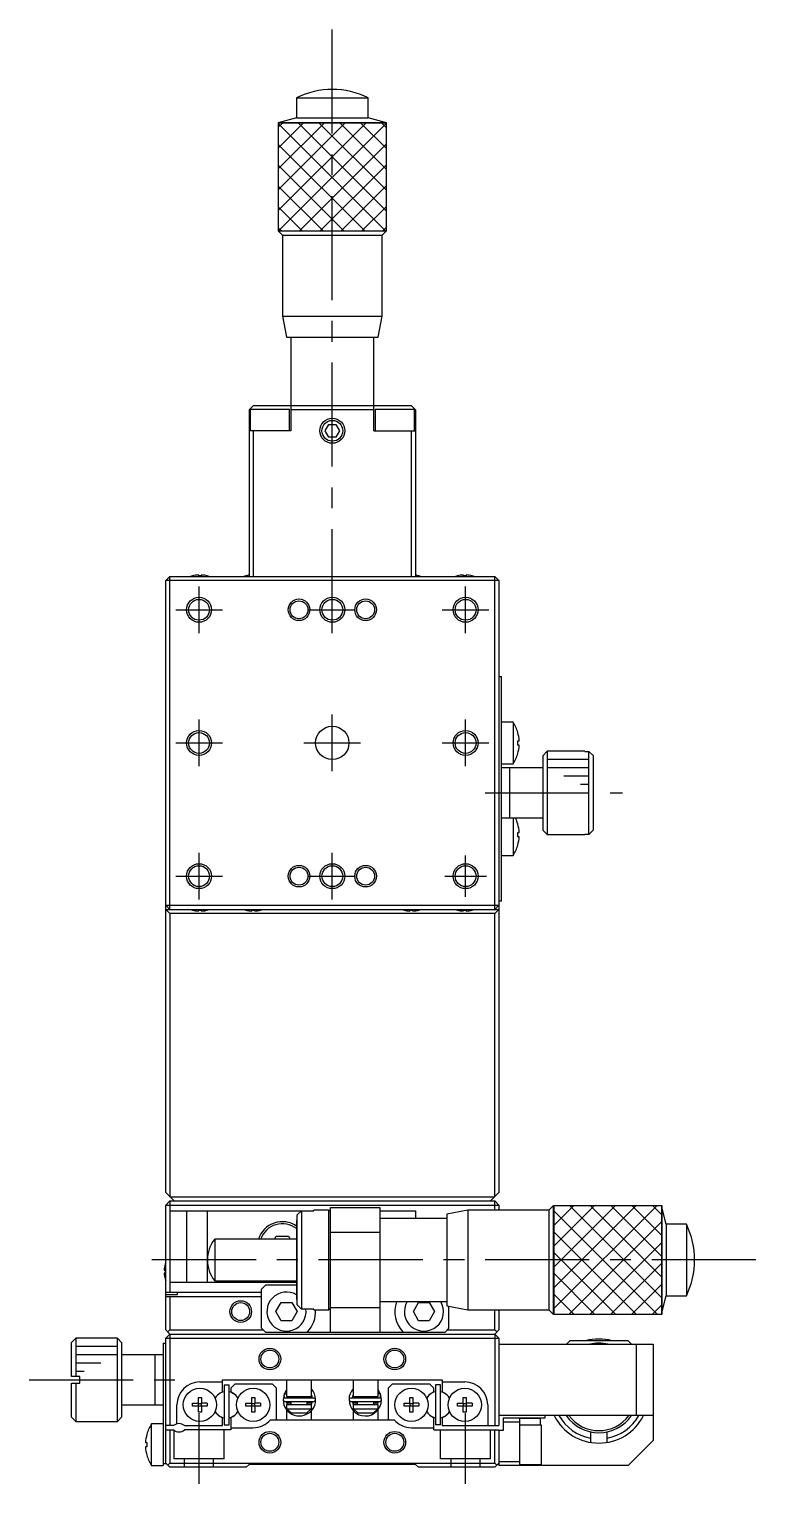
# Model space of a CAD drawing. Extents: x -367 to 325, y 68 to 606.
# Drawn here: x -101.9 to -14.7, y 100.4 to 275.2 of the extents above; entities that cross this region are included whole.
import ezdxf

# ---------------------------------------------------------------- set-up
doc = ezdxf.new("R2010")
doc.units = 0
doc.header["$LTSCALE"] = 10
doc.linetypes.add('CENTER', pattern=[2, 1.25, -0.25, 0.25, -0.25])
doc.linetypes.add('DASHED', pattern=[3.5, 2, -1.5])
doc.layers.get('0').update_dxf_attribs({"linetype": 'CONTINUOUS'})
doc.layers.add('CENTER', color=1, linetype='CENTER')

msp = doc.modelspace()

# ---------------------------------------------------------------- linework, layer by layer
at = {"color": 7, "linetype": 'CONTINUOUS'}
for p, q in [((-69.835942, 266.913693), (-61.235942, 266.913693)), ((-69.835942, 266.913693), (-69.835942, 264.503182)), ((-61.235942, 264.503182), (-61.235942, 266.913693)), ((-69.835942, 264.503182), (-72.035941, 263.913694)), ((-72.035941, 263.913694), (-59.035943, 263.913694)), ((-72.035941, 263.913694), (-72.035941, 250.913693)), ((-69.835942, 264.503182), (-61.235942, 264.503182)), ((-59.035943, 263.913694), (-61.235942, 264.503182)), ((-59.035943, 250.913693), (-59.035943, 263.913694)), ((-72.035941, 250.913693), (-59.035943, 250.913693)), ((-72.035941, 250.913693), (-71.535938, 250.413691)), ((-71.535938, 250.413691), (-59.535946, 250.413691)), ((-71.535938, 250.413691), (-71.535938, 240.663686)), ((-59.535946, 250.413691), (-59.035943, 250.913693)), ((-59.535946, 240.663686), (-59.535946, 250.413691)), ((-71.535938, 240.663686), (-59.535946, 240.663686)), ((-71.535938, 240.663686), (-71.035939, 238.163687)), ((-60.035945, 238.163687), (-59.535946, 240.663686)), ((-71.035939, 238.163687), (-60.035945, 238.163687)), ((-70.535942, 238.163687), (-70.535942, 226.913687)), ((-60.535942, 226.913687), (-60.535942, 238.163687)), ((-75.035942, 229.913687), (-75.535942, 229.413687)), ((-75.535942, 229.413687), (-75.535942, 209.413687)), ((-75.385942, 229.513687), (-75.385942, 226.913687)), ((-75.385942, 229.513687), (-70.685942, 229.513687)), ((-56.035942, 229.913687), (-75.035942, 229.913687)), ((-70.685942, 226.913687), (-70.685942, 229.513687)), ((-60.535942, 229.413687), (-70.535942, 229.413687)), ((-60.385942, 229.513687), (-60.385942, 226.913687)), ((-60.385942, 229.513687), (-55.685942, 229.513687)), ((-55.535942, 229.413687), (-56.035942, 229.913687)), ((-55.685942, 226.913687), (-55.685942, 229.513687)), ((-55.535942, 229.413687), (-55.535942, 209.413687)), ((-66.401967, 226.913687), (-65.968955, 227.663687)), ((-65.968955, 227.663687), (-65.102929, 227.663687)), ((-65.102929, 227.663687), (-64.669917, 226.913687)), ((-70.535942, 226.913687), (-75.535942, 226.913687)), ((-75.035942, 226.913687), (-75.035942, 209.413687)), ((-65.968955, 226.163687), (-66.401967, 226.913687)), ((-65.102929, 226.163687), (-65.968955, 226.163687)), ((-64.669917, 226.913687), (-65.102929, 226.163687)), ((-60.535942, 226.913687), (-55.535942, 226.913687)), ((-56.035942, 209.413687), (-56.035942, 226.913687)), ((-85.035942, 209.413687), (-85.535942, 208.913687)), ((-85.535942, 135.413687), (-85.535942, 208.913687)), ((-45.535942, 208.913687), (-85.535942, 208.913687)), ((-85.035942, 169.413687), (-85.035942, 209.413687)), ((-85.035942, 209.413687), (-46.035942, 209.413687)), ((-82.322303, 209.483209), (-82.324558, 209.487831)), ((-81.615942, 209.483209), (-81.615942, 209.603546)), ((-81.255942, 209.483209), (-81.615942, 209.483209)), ((-81.255942, 209.603546), (-81.255942, 209.483209)), ((-80.547326, 209.487831), (-80.54958, 209.483209)), ((-75.922303, 209.483209), (-75.924558, 209.487831)), ((-55.147326, 209.487831), (-55.14958, 209.483209)), ((-50.522303, 209.483209), (-50.524558, 209.487831)), ((-49.815942, 209.483209), (-49.815942, 209.603546)), ((-49.455942, 209.483209), (-49.815942, 209.483209)), ((-49.455942, 209.603546), (-49.455942, 209.483209)), ((-48.747326, 209.487831), (-48.74958, 209.483209)), ((-45.535942, 208.913687), (-46.035942, 209.413687)), ((-46.035942, 169.413687), (-46.035942, 209.413687)), ((-45.535942, 208.913687), (-45.535942, 135.413687)), ((-45.535942, 197.413687), (-45.235942, 197.413687)), ((-45.235942, 170.413687), (-45.235942, 197.413687)), ((-43.844285, 191.913687), (-45.235942, 191.913687)), ((-43.844285, 191.913687), (-43.844285, 186.913687)), ((-43.273361, 190.672276), (-43.266506, 190.67562)), ((-43.273361, 189.673687), (-43.100989, 189.673687)), ((-43.273361, 189.153687), (-43.273361, 189.673687)), ((-43.100989, 189.153687), (-43.273361, 189.153687)), ((-43.266506, 188.151754), (-43.273361, 188.155097)), ((-39.735942, 188.413687), (-40.235942, 187.913687)), ((-40.235942, 178.913687), (-40.235942, 187.913687)), ((-39.735942, 188.413687), (-39.735942, 178.413687)), ((-35.235942, 188.413687), (-39.735942, 188.413687)), ((-35.235942, 188.413687), (-35.235942, 188.397661)), ((-35.235942, 188.397661), (-34.735942, 188.397661)), ((-34.735942, 178.429713), (-34.735942, 188.397661)), ((-34.735942, 188.397661), (-34.235942, 187.895874)), ((-34.235942, 187.895874), (-34.235942, 178.9315)), ((-45.235942, 186.913687), (-43.844285, 186.913687)), ((-40.235942, 186.413687), (-45.235942, 186.413687)), ((-44.235942, 180.413687), (-44.235942, 186.413687)), ((-45.235942, 180.413687), (-40.235942, 180.413687)), ((-43.844285, 180.413687), (-43.844285, 175.913687)), ((-43.273361, 179.672276), (-43.266506, 179.67562)), ((-43.273361, 178.673687), (-43.100989, 178.673687)), ((-43.273361, 178.153687), (-43.273361, 178.673687)), ((-40.235942, 178.913687), (-39.735942, 178.413687)), ((-39.735942, 178.413687), (-35.235942, 178.413687)), ((-34.735942, 178.429713), (-35.235942, 178.429713)), ((-35.235942, 178.429713), (-35.235942, 178.413687)), ((-34.235942, 178.9315), (-34.735942, 178.429713)), ((-43.100989, 178.153687), (-43.273361, 178.153687)), ((-43.266506, 177.151754), (-43.273361, 177.155097)), ((-45.235942, 175.913687), (-43.844285, 175.913687)), ((-85.535942, 169.913687), (-85.035942, 169.413687)), ((-85.535942, 169.913687), (-45.535942, 169.913687)), ((-46.035942, 169.413687), (-45.535942, 169.913687)), ((-45.235942, 170.413687), (-45.535942, 170.413687)), ((-85.535942, 169.413687), (-85.035942, 168.913687)), ((-85.535942, 169.413687), (-45.535942, 169.413687)), ((-46.035942, 168.913687), (-85.035942, 168.913687)), ((-85.035942, 168.913687), (-85.035942, 134.913687)), ((-82.324558, 169.339543), (-82.322303, 169.344165)), ((-81.615942, 169.344165), (-81.255942, 169.344165)), ((-81.615942, 169.223828), (-81.615942, 169.344165)), ((-81.255942, 169.344165), (-81.255942, 169.223828)), ((-80.54958, 169.344165), (-80.547326, 169.339543)), ((-75.924558, 169.339543), (-75.922303, 169.344165)), ((-75.215942, 169.344165), (-74.855942, 169.344165)), ((-75.215942, 169.223828), (-75.215942, 169.344165)), ((-74.855942, 169.344165), (-74.855942, 169.223828)), ((-74.14958, 169.344165), (-74.147326, 169.339543)), ((-56.924558, 169.339543), (-56.922303, 169.344165)), ((-56.215942, 169.344165), (-55.855942, 169.344165)), ((-56.215942, 169.223828), (-56.215942, 169.344165)), ((-55.855942, 169.344165), (-55.855942, 169.223828)), ((-55.14958, 169.344165), (-55.147326, 169.339543)), ((-50.524558, 169.339543), (-50.522303, 169.344165)), ((-49.815942, 169.344165), (-49.455942, 169.344165)), ((-49.815942, 169.223828), (-49.815942, 169.344165)), ((-49.455942, 169.344165), (-49.455942, 169.223828)), ((-48.74958, 169.344165), (-48.747326, 169.339543)), ((-46.035942, 168.913687), (-45.535942, 169.413687)), ((-46.035942, 134.913687), (-46.035942, 168.913687)), ((-84.535942, 134.413687), (-85.535942, 135.413687)), ((-85.035942, 134.913687), (-46.035942, 134.913687)), ((-45.535942, 135.413687), (-46.535942, 134.413687)), ((-85.035942, 134.413687), (-85.535942, 133.913687)), ((-85.535942, 118.913687), (-85.535942, 133.913687)), ((-85.535942, 133.913687), (-45.535942, 133.913687)), ((-85.035942, 134.413687), (-46.035942, 134.413687)), ((-85.035942, 134.413687), (-85.035942, 123.413687)), ((-85.035942, 133.213687), (-69.251776, 133.213687)), ((-83.035942, 133.213687), (-83.035942, 124.613687)), ((-80.535942, 124.613687), (-80.535942, 133.213687)), ((-69.735942, 132.722014), (-69.235942, 133.229767)), ((-69.235942, 133.229767), (-69.235942, 121.397607)), ((-69.235942, 133.229767), (-67.735942, 133.229767)), ((-67.735942, 133.229767), (-67.735942, 133.313687)), ((-65.935942, 133.313687), (-67.735942, 133.313687)), ((-65.935942, 121.313687), (-65.935942, 133.313687)), ((-65.735942, 133.113687), (-65.935942, 133.313687)), ((-65.835942, 133.213687), (-65.735942, 133.213687)), ((-65.735942, 133.613687), (-59.835942, 133.613687)), ((-65.735942, 118.613687), (-65.735942, 133.613687)), ((-59.835942, 133.613687), (-59.835942, 118.613687)), ((-59.835942, 133.213687), (-55.535942, 133.213687)), ((-55.535942, 133.213687), (-55.535942, 132.313687)), ((-49.285943, 133.313683), (-51.785942, 132.813684)), ((-51.785942, 132.813684), (-51.785942, 121.81369)), ((-49.285943, 133.313683), (-49.285943, 121.313691)), ((-39.535938, 133.313683), (-49.285943, 133.313683)), ((-45.535942, 133.913687), (-46.035942, 134.413687)), ((-46.035942, 133.313683), (-46.035942, 134.413687)), ((-45.535942, 133.913687), (-45.535942, 133.313683)), ((-39.035936, 133.813686), (-39.535938, 133.313683)), ((-39.535938, 133.313683), (-39.535938, 121.313691)), ((-39.035936, 133.813686), (-39.035936, 120.813688)), ((-26.035935, 133.813686), (-39.035936, 133.813686)), ((-26.035935, 133.813686), (-26.035935, 120.813688)), ((-25.446447, 131.613687), (-26.035935, 133.813686)), ((-69.835942, 132.063687), (-69.835942, 122.563687)), ((-69.735942, 132.063687), (-69.835942, 132.063687)), ((-69.735942, 121.90536), (-69.735942, 132.722014)), ((-51.785942, 132.313687), (-59.835942, 132.313687)), ((-25.446447, 131.613687), (-25.446447, 123.013687)), ((-23.035936, 131.613687), (-25.446447, 131.613687)), ((-23.035936, 131.613687), (-23.035936, 123.013687)), ((-79.658433, 129.813683), (-79.658433, 124.813691)), ((-69.835942, 129.813683), (-79.658433, 129.813683)), ((-72.459705, 129.813683), (-72.25763, 130.163687)), ((-72.25763, 130.163687), (-70.814254, 130.163687)), ((-70.814254, 130.163687), (-70.612179, 129.813683)), ((-59.835942, 130.613687), (-65.735942, 130.613687)), ((-85.725801, 126.093687), (-85.605464, 126.093687)), ((-85.610086, 126.802303), (-85.605464, 126.800048)), ((-85.605464, 126.093687), (-85.605464, 125.733687)), ((-85.605464, 125.733687), (-85.725801, 125.733687)), ((-85.605464, 125.027325), (-85.610086, 125.025071)), ((-69.835942, 124.613687), (-85.035942, 124.613687)), ((-79.658433, 124.813691), (-69.835942, 124.813691)), ((-73.535942, 124.313687), (-74.035942, 123.813687)), ((-73.535942, 124.313687), (-69.835942, 124.313687)), ((-74.035942, 123.413687), (-85.535942, 123.413687)), ((-85.535942, 123.163687), (-84.135942, 123.163687)), ((-85.535942, 122.913687), (-74.035942, 122.913687)), ((-85.035942, 122.913687), (-85.035942, 118.913687)), ((-84.135942, 123.163687), (-84.135942, 123.413687)), ((-74.035942, 119.113687), (-74.035942, 123.813687)), ((-69.835942, 122.563687), (-69.735942, 122.563687)), ((-26.035935, 120.813688), (-25.446447, 123.013687)), ((-25.446447, 123.013687), (-23.035936, 123.013687)), ((-72.306113, 121.113687), (-71.671027, 122.213687)), ((-71.671027, 120.013687), (-72.306113, 121.113687)), ((-71.671027, 122.213687), (-70.400857, 122.213687)), ((-70.400857, 122.213687), (-69.765771, 121.113687)), ((-69.765771, 121.113687), (-70.400857, 120.013687)), ((-69.235942, 121.397607), (-69.735942, 121.90536)), ((-67.735942, 121.397607), (-69.235942, 121.397607)), ((-67.735942, 121.313687), (-67.735942, 121.397607)), ((-67.735942, 121.313687), (-65.935942, 121.313687)), ((-65.935942, 121.313687), (-65.735942, 121.513687)), ((-65.735942, 121.613687), (-59.835942, 121.613687)), ((-59.835942, 122.313687), (-51.785942, 122.313687)), ((-55.806113, 121.113687), (-55.171027, 122.213687)), ((-55.171027, 120.013687), (-55.806113, 121.113687)), ((-55.171027, 122.213687), (-53.900857, 122.213687)), ((-53.900857, 122.213687), (-53.265771, 121.113687)), ((-53.265771, 121.113687), (-53.900857, 120.013687)), ((-51.785942, 121.81369), (-49.285943, 121.313691)), ((-51.535942, 119.113687), (-51.535942, 121.76369)), ((-49.285943, 121.313691), (-39.535938, 121.313691)), ((-46.035942, 118.913687), (-46.035942, 121.313691)), ((-45.535942, 121.313691), (-45.535942, 118.913687)), ((-39.535938, 121.313691), (-39.035936, 120.813688)), ((-39.035936, 120.813688), (-26.035935, 120.813688)), ((-85.035942, 118.413687), (-85.535942, 118.913687)), ((-85.035942, 118.913687), (-85.285942, 118.663687)), ((-85.035942, 118.913687), (-73.835942, 118.913687)), ((-74.035942, 119.113687), (-73.535942, 118.613687)), ((-70.400857, 120.013687), (-71.671027, 120.013687)), ((-53.900857, 120.013687), (-55.171027, 120.013687)), ((-52.035942, 118.613687), (-51.535942, 119.113687)), ((-51.735942, 118.913687), (-46.035942, 118.913687)), ((-45.785942, 118.663687), (-46.035942, 118.913687)), ((-46.035942, 118.413687), (-45.535942, 118.913687)), ((-96.335942, 117.913687), (-96.835942, 117.413687)), ((-96.835942, 113.313687), (-96.835942, 117.413687)), ((-96.335942, 117.913687), (-96.335942, 113.313687)), ((-91.335942, 117.913687), (-96.335942, 117.913687)), ((-90.835942, 117.413687), (-91.335942, 117.913687)), ((-91.335942, 107.913687), (-91.335942, 117.913687)), ((-90.835942, 117.413687), (-90.835942, 108.413687)), ((-85.835942, 117.313687), (-85.535942, 117.313687)), ((-85.835942, 117.313687), (-85.835942, 102.613687)), ((-85.035942, 118.413687), (-85.535942, 117.913687)), ((-85.535942, 102.813687), (-85.535942, 117.913687)), ((-85.535942, 117.913687), (-45.535942, 117.913687)), ((-85.035942, 118.413687), (-85.035942, 107.413687)), ((-85.035942, 118.413687), (-46.035942, 118.413687)), ((-52.035942, 118.613687), (-73.535942, 118.613687)), ((-68.517787, 118.682865), (-68.488414, 118.613687)), ((-57.08347, 118.613687), (-57.054097, 118.682865)), ((-46.035942, 118.413687), (-45.535942, 117.913687)), ((-46.035942, 118.413687), (-46.035942, 107.413687)), ((-45.535942, 117.913687), (-45.535942, 107.413687)), ((-45.535942, 117.213687), (-27.035942, 117.213687)), ((-37.035942, 117.613687), (-37.435942, 117.213687)), ((-30.035942, 117.613687), (-37.035942, 117.613687)), ((-34.535942, 117.229767), (-34.535942, 117.213697)), ((-32.535942, 117.213697), (-32.535942, 117.229767)), ((-29.635942, 117.213687), (-30.035942, 117.613687)), ((-29.035942, 108.613687), (-29.035942, 117.213687)), ((-27.035942, 117.213687), (-27.035942, 105.613687)), ((-85.835942, 115.913687), (-90.835942, 115.913687)), ((-86.835942, 115.913687), (-86.835942, 109.913687)), ((-95.835942, 113.313687), (-96.835942, 113.313687)), ((-96.835942, 108.413687), (-96.835942, 112.513687)), ((-96.835942, 112.513687), (-95.835942, 112.513687)), ((-96.335942, 112.513687), (-96.335942, 107.913687)), ((-95.835942, 112.513687), (-95.835942, 113.313687)), ((-81.435942, 112.663687), (-78.735942, 112.663687)), ((-78.735942, 112.913687), (-52.335942, 112.913687)), ((-78.735942, 111.464493), (-78.735942, 112.913687)), ((-78.535942, 112.313687), (-78.535942, 107.513687)), ((-78.535942, 112.313687), (-77.935942, 112.313687)), ((-77.935942, 107.513687), (-77.935942, 112.313687)), ((-77.235942, 112.413687), (-77.735942, 111.913687)), ((-77.735942, 111.913687), (-77.735942, 111.464493)), ((-72.735942, 112.413687), (-77.235942, 112.413687)), ((-72.235942, 111.913687), (-72.735942, 112.413687)), ((-72.235942, 108.113687), (-72.235942, 111.913687)), ((-71.035942, 112.913687), (-71.035942, 110.913687)), ((-68.035942, 110.913687), (-68.035942, 112.913687)), ((-63.035942, 112.913687), (-63.035942, 110.913687)), ((-60.035942, 110.913687), (-60.035942, 112.913687)), ((-58.335942, 112.413687), (-58.835942, 111.913687)), ((-58.835942, 111.913687), (-58.835942, 108.113687)), ((-53.835942, 112.413687), (-58.335942, 112.413687)), ((-53.335942, 111.913687), (-53.835942, 112.413687)), ((-53.335942, 111.464493), (-53.335942, 111.913687)), ((-53.135942, 112.313687), (-53.135942, 107.513687)), ((-52.535942, 112.313687), (-53.135942, 112.313687)), ((-52.535942, 107.513687), (-52.535942, 112.313687)), ((-52.335942, 112.913687), (-52.335942, 111.464493)), ((-52.335942, 112.663687), (-49.635942, 112.663687)), ((-82.322303, 109.733687), (-82.322303, 110.093687)), ((-82.322303, 110.093687), (-81.615942, 110.093687)), ((-81.615942, 110.800048), (-81.255942, 110.800048)), ((-81.615942, 110.093687), (-81.615942, 110.800048)), ((-81.60557, 110.083315), (-81.615942, 110.093687)), ((-81.266314, 110.083315), (-81.255942, 110.093687)), ((-81.255942, 110.800048), (-81.255942, 110.093687)), ((-80.54958, 110.093687), (-81.255942, 110.093687)), ((-80.54958, 110.093687), (-80.54958, 109.733687)), ((-78.735942, 111.464493), (-78.996037, 111.314327)), ((-77.735942, 111.464493), (-77.475847, 111.314327)), ((-75.922303, 109.733687), (-75.922303, 110.093687)), ((-75.922303, 110.093687), (-75.215942, 110.093687)), ((-75.215942, 110.800048), (-74.855942, 110.800048)), ((-75.215942, 110.093687), (-75.215942, 110.800048)), ((-75.20557, 110.083315), (-75.215942, 110.093687)), ((-74.866314, 110.083315), (-74.855942, 110.093687)), ((-74.855942, 110.800048), (-74.855942, 110.093687)), ((-74.14958, 110.093687), (-74.855942, 110.093687)), ((-74.14958, 110.093687), (-74.14958, 109.733687)), ((-71.278052, 111.292919), (-71.437559, 110.544446)), ((-71.337234, 111.051776), (-71.338249, 111.017371)), ((-71.338249, 111.017371), (-71.337541, 110.98296)), ((-71.337541, 110.98296), (-71.335113, 110.948626)), ((-71.334498, 111.086091), (-71.337234, 111.051776)), ((-71.335113, 110.948626), (-71.33097, 110.914453)), ((-71.330048, 111.120231), (-71.334498, 111.086091)), ((-71.33097, 110.914453), (-71.325123, 110.880523)), ((-71.323894, 111.154114), (-71.330048, 111.120231)), ((-71.325123, 110.880523), (-71.317584, 110.84692)), ((-71.31605, 111.187657), (-71.323894, 111.154114)), ((-71.317584, 110.84692), (-71.308373, 110.813726)), ((-71.306535, 111.220777), (-71.31605, 111.187657)), ((-71.308373, 110.813726), (-71.297511, 110.781021)), ((-71.295372, 111.253393), (-71.306535, 111.220777)), ((-71.297511, 110.781021), (-71.285024, 110.748886)), ((-71.283303, 111.283744), (-71.295372, 111.253393)), ((-71.285024, 110.748886), (-71.271025, 110.717572)), ((-71.283657, 111.282063), (-71.283004, 111.284322)), ((-71.283004, 111.284322), (-71.28118, 111.286077)), ((-71.035962, 111.704955), (-71.282261, 111.283201)), ((-71.28118, 111.286077), (-71.278196, 111.287319)), ((-71.278382, 111.286522), (-71.278365, 111.292291)), ((-71.278365, 111.292291), (-71.035926, 111.219656)), ((-71.278196, 111.287319), (-71.274072, 111.288039)), ((-71.274072, 111.288039), (-71.268832, 111.288233)), ((-71.268832, 111.288233), (-71.262512, 111.287899)), ((-71.262512, 111.287899), (-71.25515, 111.287039)), ((-71.25515, 111.287039), (-71.246795, 111.285659)), ((-71.246795, 111.285659), (-71.237498, 111.283768)), ((-67.73902, 110.720169), (-71.23902, 110.720169)), ((-71.23902, 110.320169), (-67.73902, 110.320169)), ((-71.237498, 111.283768), (-71.227321, 111.281378)), ((-71.227321, 111.281378), (-71.216327, 111.278503)), ((-71.216327, 111.278503), (-71.204586, 111.275163)), ((-71.204586, 111.275163), (-71.192174, 111.271379)), ((-71.192174, 111.271379), (-71.179169, 111.267174)), ((-71.179169, 111.267174), (-71.165655, 111.262576)), ((-71.165655, 111.262576), (-71.151718, 111.257614)), ((-71.151718, 111.257614), (-71.137446, 111.252319)), ((-71.137446, 111.252319), (-71.122931, 111.246726)), ((-71.122931, 111.246726), (-71.108264, 111.240869)), ((-71.108264, 111.240869), (-71.093541, 111.234787)), ((-71.093541, 111.234787), (-71.078853, 111.228518)), ((-71.078853, 111.228518), (-71.064296, 111.222102)), ((-71.064296, 111.222102), (-71.049962, 111.21558)), ((-71.049962, 111.21558), (-71.035942, 111.208993)), ((-71.035942, 110.913687), (-68.035942, 110.913687)), ((-70.916336, 109.913555), (-71.027199, 110.320118)), ((-70.535942, 110.113687), (-70.985772, 110.113687)), ((-70.916048, 110.903342), (-70.920114, 110.913664)), ((-70.910031, 110.889859), (-70.916048, 110.903342)), ((-70.903342, 110.876705), (-70.910031, 110.889859)), ((-70.896, 110.86391), (-70.903342, 110.876705)), ((-70.888028, 110.851506), (-70.896, 110.86391)), ((-70.879446, 110.839522), (-70.888028, 110.851506)), ((-70.870279, 110.827985), (-70.879446, 110.839522)), ((-70.860552, 110.816923), (-70.870279, 110.827985)), ((-70.85029, 110.80636), (-70.860552, 110.816923)), ((-70.839521, 110.79632), (-70.85029, 110.80636)), ((-70.828271, 110.786824), (-70.839521, 110.79632)), ((-70.816569, 110.777895), (-70.828271, 110.786824)), ((-70.804445, 110.76955), (-70.816569, 110.777895)), ((-70.791928, 110.761809), (-70.804445, 110.76955)), ((-70.779049, 110.754687), (-70.791928, 110.761809)), ((-70.765838, 110.748199), (-70.779049, 110.754687)), ((-70.752327, 110.74236), (-70.765838, 110.748199)), ((-70.738549, 110.737181), (-70.752327, 110.74236)), ((-70.724535, 110.732674), (-70.738549, 110.737181)), ((-70.710318, 110.728847), (-70.724535, 110.732674)), ((-70.695931, 110.72571), (-70.710318, 110.728847)), ((-70.681408, 110.723269), (-70.695931, 110.72571)), ((-70.666782, 110.72153), (-70.681408, 110.723269)), ((-70.652087, 110.720496), (-70.666782, 110.72153)), ((-70.638133, 110.720169), (-70.652087, 110.720496)), ((-70.535942, 110.913687), (-70.535942, 110.720169)), ((-70.535942, 110.320169), (-70.535942, 109.913687)), ((-68.535942, 110.720169), (-68.535942, 110.913687)), ((-68.535942, 109.913687), (-68.535942, 110.320169)), ((-68.035942, 110.113687), (-68.535942, 110.113687)), ((-68.334584, 110.720218), (-68.339907, 110.720169)), ((-68.319862, 110.720838), (-68.334584, 110.720218)), ((-68.305184, 110.722166), (-68.319862, 110.720838)), ((-68.290584, 110.724199), (-68.305184, 110.722166)), ((-68.276097, 110.726933), (-68.290584, 110.724199)), ((-68.261755, 110.730364), (-68.276097, 110.726933)), ((-68.247592, 110.734484), (-68.261755, 110.730364)), ((-68.233643, 110.739286), (-68.247592, 110.734484)), ((-68.219939, 110.74476), (-68.233643, 110.739286)), ((-68.206515, 110.750894), (-68.219939, 110.74476)), ((-68.193402, 110.757677), (-68.206515, 110.750894)), ((-68.180633, 110.765094), (-68.193402, 110.757677)), ((-68.168239, 110.773129), (-68.180633, 110.765094)), ((-68.156251, 110.781766), (-68.168239, 110.773129)), ((-68.1447, 110.790986), (-68.156251, 110.781766)), ((-68.133616, 110.800768), (-68.1447, 110.790986)), ((-68.123028, 110.811091), (-68.133616, 110.800768)), ((-68.112963, 110.821931), (-68.123028, 110.811091)), ((-68.103449, 110.833264), (-68.112963, 110.821931)), ((-68.094513, 110.845063), (-68.103449, 110.833264)), ((-68.086179, 110.8573), (-68.094513, 110.845063)), ((-68.07847, 110.869945), (-68.086179, 110.8573)), ((-68.071409, 110.882967), (-68.07847, 110.869945)), ((-68.065017, 110.896334), (-68.071409, 110.882967)), ((-68.059313, 110.910012), (-68.065017, 110.896334)), ((-67.951127, 110.320115), (-68.061369, 109.913602)), ((-68.057926, 110.913664), (-68.059313, 110.910012)), ((-68.035942, 109.979171), (-68.035942, 110.113687)), ((-68.035604, 111.061173), (-67.998437, 110.948506)), ((-67.998437, 110.948506), (-67.950813, 110.720228)), ((-67.694383, 111.282062), (-67.696079, 111.281359)), ((-67.695152, 111.284501), (-67.694737, 111.283744)), ((-67.694833, 111.27946), (-67.694383, 111.282063)), ((-67.694737, 111.283744), (-67.694383, 111.282063)), ((-67.672256, 111.224341), (-67.694737, 111.283744)), ((-63.395308, 111.236716), (-63.399888, 111.222332)), ((-63.377147, 111.283744), (-63.395167, 111.236671)), ((-63.377506, 111.282051), (-63.375947, 111.281418)), ((-63.377147, 111.283744), (-63.377501, 111.282063)), ((-63.376732, 111.284501), (-63.377147, 111.283744)), ((-59.832864, 110.720169), (-63.332864, 110.720169)), ((-63.332864, 110.320169), (-59.832864, 110.320169)), ((-63.121066, 110.720261), (-63.073367, 110.948782)), ((-63.010471, 109.913497), (-63.120764, 110.320165)), ((-63.073367, 110.948782), (-63.036176, 111.061452)), ((-63.035942, 110.913687), (-60.035942, 110.913687)), ((-62.535942, 110.113687), (-63.035942, 110.113687)), ((-63.035942, 110.113687), (-63.035942, 109.979512)), ((-63.009892, 110.903342), (-63.013958, 110.913664)), ((-63.003875, 110.889859), (-63.009892, 110.903342)), ((-62.997186, 110.876705), (-63.003875, 110.889859)), ((-62.989844, 110.86391), (-62.997186, 110.876705)), ((-62.981872, 110.851506), (-62.989844, 110.86391)), ((-62.97329, 110.839522), (-62.981872, 110.851506)), ((-62.964123, 110.827985), (-62.97329, 110.839522)), ((-62.954396, 110.816923), (-62.964123, 110.827985)), ((-62.944134, 110.80636), (-62.954396, 110.816923)), ((-62.933364, 110.79632), (-62.944134, 110.80636)), ((-62.922115, 110.786824), (-62.933364, 110.79632)), ((-62.910413, 110.777895), (-62.922115, 110.786824)), ((-62.898289, 110.76955), (-62.910413, 110.777895)), ((-62.885772, 110.761809), (-62.898289, 110.76955)), ((-62.872892, 110.754687), (-62.885772, 110.761809)), ((-62.859682, 110.748199), (-62.872892, 110.754687)), ((-62.846171, 110.74236), (-62.859682, 110.748199)), ((-62.832393, 110.737181), (-62.846171, 110.74236)), ((-62.818379, 110.732674), (-62.832393, 110.737181)), ((-62.804162, 110.728847), (-62.818379, 110.732674)), ((-62.789775, 110.72571), (-62.804162, 110.728847)), ((-62.775252, 110.723269), (-62.789775, 110.72571)), ((-62.760626, 110.72153), (-62.775252, 110.723269)), ((-62.745931, 110.720496), (-62.760626, 110.72153)), ((-62.731977, 110.720169), (-62.745931, 110.720496)), ((-62.535942, 110.913687), (-62.535942, 110.720169)), ((-62.535942, 110.320169), (-62.535942, 109.913687)), ((-60.535942, 110.720169), (-60.535942, 110.913687)), ((-60.535942, 109.913687), (-60.535942, 110.320169)), ((-60.086558, 110.113687), (-60.535942, 110.113687)), ((-60.428428, 110.720218), (-60.433751, 110.720169)), ((-60.413706, 110.720838), (-60.428428, 110.720218)), ((-60.399028, 110.722166), (-60.413706, 110.720838)), ((-60.384428, 110.724199), (-60.399028, 110.722166)), ((-60.36994, 110.726933), (-60.384428, 110.724199)), ((-60.355598, 110.730364), (-60.36994, 110.726933)), ((-60.341436, 110.734484), (-60.355598, 110.730364)), ((-60.327487, 110.739286), (-60.341436, 110.734484)), ((-60.313783, 110.74476), (-60.327487, 110.739286)), ((-60.300359, 110.750894), (-60.313783, 110.74476)), ((-60.287246, 110.757677), (-60.300359, 110.750894)), ((-60.274477, 110.765094), (-60.287246, 110.757677)), ((-60.262083, 110.773129), (-60.274477, 110.765094)), ((-60.250095, 110.781766), (-60.262083, 110.773129)), ((-60.238544, 110.790986), (-60.250095, 110.781766)), ((-60.22746, 110.800768), (-60.238544, 110.790986)), ((-60.216871, 110.811091), (-60.22746, 110.800768)), ((-60.206807, 110.821931), (-60.216871, 110.811091)), ((-60.197293, 110.833264), (-60.206807, 110.821931)), ((-60.188357, 110.845063), (-60.197293, 110.833264)), ((-60.180022, 110.8573), (-60.188357, 110.845063)), ((-60.172314, 110.869945), (-60.180022, 110.8573)), ((-60.165253, 110.882967), (-60.172314, 110.869945)), ((-60.158861, 110.896334), (-60.165253, 110.882967)), ((-60.153156, 110.910012), (-60.158861, 110.896334)), ((-60.044681, 110.320147), (-60.155555, 109.91354)), ((-60.151769, 110.913664), (-60.153156, 110.910012)), ((-59.793519, 111.292291), (-60.035958, 111.219656)), ((-60.021922, 111.21558), (-60.035942, 111.208993)), ((-59.789623, 111.283201), (-60.035852, 111.704863)), ((-60.007588, 111.222102), (-60.021922, 111.21558)), ((-59.993031, 111.228518), (-60.007588, 111.222102)), ((-59.978343, 111.234787), (-59.993031, 111.228518)), ((-59.96362, 111.240869), (-59.978343, 111.234787)), ((-59.948953, 111.246726), (-59.96362, 111.240869)), ((-59.934438, 111.252319), (-59.948953, 111.246726)), ((-59.920166, 111.257614), (-59.934438, 111.252319)), ((-59.906229, 111.262576), (-59.920166, 111.257614)), ((-59.892714, 111.267174), (-59.906229, 111.262576)), ((-59.87971, 111.271379), (-59.892714, 111.267174)), ((-59.867298, 111.275163), (-59.87971, 111.271379)), ((-59.855557, 111.278503), (-59.867298, 111.275163)), ((-59.844563, 111.281378), (-59.855557, 111.278503)), ((-59.834386, 111.283768), (-59.844563, 111.281378)), ((-59.825089, 111.285659), (-59.834386, 111.283768)), ((-59.816734, 111.287039), (-59.825089, 111.285659)), ((-59.809372, 111.287899), (-59.816734, 111.287039)), ((-59.803052, 111.288233), (-59.809372, 111.287899)), ((-59.797812, 111.288039), (-59.803052, 111.288233)), ((-59.800882, 110.717523), (-59.795263, 110.729594)), ((-59.793687, 111.287319), (-59.797812, 111.288039)), ((-59.795263, 110.729594), (-59.781787, 110.761374)), ((-59.790704, 111.286077), (-59.793687, 111.287319)), ((-59.793502, 111.286522), (-59.793519, 111.292291)), ((-59.78888, 111.284322), (-59.790704, 111.286077)), ((-59.788227, 111.282063), (-59.78888, 111.284322)), ((-59.78133, 111.266018), (-59.788581, 111.283744)), ((-59.781787, 110.761374), (-59.769923, 110.793769)), ((-59.769535, 111.233644), (-59.78133, 111.266018)), ((-59.769923, 110.793769), (-59.759698, 110.8267)), ((-59.759376, 111.200733), (-59.769535, 111.233644)), ((-59.634342, 110.5457), (-59.767875, 111.229627)), ((-59.759698, 110.8267), (-59.751136, 110.860086)), ((-59.750877, 111.167365), (-59.759376, 111.200733)), ((-59.751136, 110.860086), (-59.744257, 110.893846)), ((-59.744058, 111.13362), (-59.750877, 111.167365)), ((-59.744257, 110.893846), (-59.739077, 110.927896)), ((-59.738937, 111.099582), (-59.744058, 111.13362)), ((-59.739077, 110.927896), (-59.735608, 110.962153)), ((-59.735524, 111.065332), (-59.738937, 111.099582)), ((-59.735608, 110.962153), (-59.733858, 110.996534)), ((-59.73383, 111.030955), (-59.735524, 111.065332)), ((-59.733858, 110.996534), (-59.73383, 111.030955)), ((-56.922303, 109.733687), (-56.922303, 110.093687)), ((-56.922303, 110.093687), (-56.215942, 110.093687)), ((-56.215942, 110.800048), (-55.855942, 110.800048)), ((-56.215942, 110.093687), (-56.215942, 110.800048)), ((-56.20557, 110.083315), (-56.215942, 110.093687)), ((-55.866314, 110.083315), (-55.855942, 110.093687)), ((-55.855942, 110.800048), (-55.855942, 110.093687)), ((-55.14958, 110.093687), (-55.855942, 110.093687)), ((-55.14958, 110.093687), (-55.14958, 109.733687)), ((-53.335942, 111.464493), (-53.596037, 111.314327)), ((-52.335942, 111.464493), (-52.075847, 111.314327)), ((-50.522303, 109.733687), (-50.522303, 110.093687)), ((-50.522303, 110.093687), (-49.815942, 110.093687)), ((-49.815942, 110.800048), (-49.455942, 110.800048)), ((-49.815942, 110.093687), (-49.815942, 110.800048)), ((-49.80557, 110.083315), (-49.815942, 110.093687)), ((-49.466314, 110.083315), (-49.455942, 110.093687)), ((-49.455942, 110.800048), (-49.455942, 110.093687)), ((-48.74958, 110.093687), (-49.455942, 110.093687)), ((-48.74958, 110.093687), (-48.74958, 109.733687)), ((-96.835942, 108.413687), (-96.335942, 107.913687)), ((-91.335942, 107.913687), (-90.835942, 108.413687)), ((-90.835942, 109.913687), (-85.835942, 109.913687)), ((-84.185942, 107.631933), (-84.185942, 109.913687)), ((-81.615942, 109.733687), (-82.322303, 109.733687)), ((-81.60557, 109.744059), (-81.615942, 109.733687)), ((-81.615942, 109.027325), (-81.615942, 109.733687)), ((-81.255942, 109.027325), (-81.615942, 109.027325)), ((-81.60557, 109.744059), (-81.60557, 110.083315)), ((-81.60557, 110.083315), (-81.266314, 110.083315)), ((-81.266314, 109.744059), (-81.60557, 109.744059)), ((-81.266314, 110.083315), (-81.266314, 109.744059)), ((-81.266314, 109.744059), (-81.255942, 109.733687)), ((-81.255942, 109.733687), (-81.255942, 109.027325)), ((-80.54958, 109.733687), (-81.255942, 109.733687)), ((-78.996037, 108.513047), (-78.735942, 108.362881)), ((-78.735942, 107.413687), (-78.735942, 108.362881)), ((-77.475847, 108.513047), (-77.735942, 108.362881)), ((-77.735942, 108.362881), (-77.735942, 106.913687)), ((-75.215942, 109.733687), (-75.922303, 109.733687)), ((-75.20557, 109.744059), (-75.215942, 109.733687)), ((-75.215942, 109.027325), (-75.215942, 109.733687)), ((-74.855942, 109.027325), (-75.215942, 109.027325)), ((-75.20557, 109.744059), (-75.20557, 110.083315)), ((-75.20557, 110.083315), (-74.866314, 110.083315)), ((-74.866314, 109.744059), (-75.20557, 109.744059)), ((-74.866314, 110.083315), (-74.866314, 109.744059)), ((-74.866314, 109.744059), (-74.855942, 109.733687)), ((-74.855942, 109.733687), (-74.855942, 109.027325)), ((-74.14958, 109.733687), (-74.855942, 109.733687)), ((-68.035942, 109.913687), (-71.035942, 109.913687)), ((-71.035942, 109.913687), (-71.035942, 109.413687)), ((-71.035942, 109.413687), (-68.035942, 109.413687)), ((-71.035942, 109.335253), (-71.035942, 108.113687)), ((-70.452457, 108.913687), (-70.981625, 109.413687)), ((-68.619427, 108.913687), (-70.452457, 108.913687)), ((-68.090259, 109.413687), (-68.619427, 108.913687)), ((-68.035942, 109.413687), (-68.035942, 109.913687)), ((-68.035942, 108.113687), (-68.035942, 109.221853)), ((-60.035942, 109.913687), (-63.035942, 109.913687)), ((-63.035942, 109.913687), (-63.035942, 109.413687)), ((-63.035942, 109.413687), (-60.035942, 109.413687)), ((-63.035942, 109.222557), (-63.035942, 108.113687)), ((-62.452457, 108.913687), (-62.981625, 109.413687)), ((-60.619427, 108.913687), (-62.452457, 108.913687)), ((-60.090259, 109.413687), (-60.619427, 108.913687)), ((-60.035942, 109.413687), (-60.035942, 109.913687)), ((-60.035942, 108.113687), (-60.035942, 109.335673)), ((-56.215942, 109.733687), (-56.922303, 109.733687)), ((-56.20557, 109.744059), (-56.215942, 109.733687)), ((-56.215942, 109.027325), (-56.215942, 109.733687)), ((-55.855942, 109.027325), (-56.215942, 109.027325)), ((-56.20557, 109.744059), (-56.20557, 110.083315)), ((-56.20557, 110.083315), (-55.866314, 110.083315)), ((-55.866314, 109.744059), (-56.20557, 109.744059)), ((-55.866314, 110.083315), (-55.866314, 109.744059)), ((-55.866314, 109.744059), (-55.855942, 109.733687)), ((-55.855942, 109.733687), (-55.855942, 109.027325)), ((-55.14958, 109.733687), (-55.855942, 109.733687)), ((-53.596037, 108.513047), (-53.335942, 108.362881)), ((-53.335942, 106.913687), (-53.335942, 108.362881)), ((-52.075847, 108.513047), (-52.335942, 108.362881)), ((-52.335942, 108.362881), (-52.335942, 107.413687)), ((-49.815942, 109.733687), (-50.522303, 109.733687)), ((-49.80557, 109.744059), (-49.815942, 109.733687)), ((-49.815942, 109.027325), (-49.815942, 109.733687)), ((-49.455942, 109.027325), (-49.815942, 109.027325)), ((-49.80557, 109.744059), (-49.80557, 110.083315)), ((-49.80557, 110.083315), (-49.466314, 110.083315)), ((-49.466314, 109.744059), (-49.80557, 109.744059)), ((-49.466314, 110.083315), (-49.466314, 109.744059)), ((-49.466314, 109.744059), (-49.455942, 109.733687)), ((-49.455942, 109.733687), (-49.455942, 109.027325)), ((-48.74958, 109.733687), (-49.455942, 109.733687)), ((-46.885942, 109.913687), (-46.885942, 107.413687)), ((-27.035942, 108.613687), (-45.535942, 108.613687)), ((-40.035942, 108.613687), (-40.035942, 108.313687)), ((-96.335942, 107.913687), (-91.335942, 107.913687)), ((-87.227599, 102.613687), (-87.227599, 107.613687)), ((-85.835942, 107.613687), (-87.227599, 107.613687)), ((-84.59738, 107.413687), (-85.535942, 107.413687)), ((-85.535942, 106.913687), (-84.59738, 106.913687)), ((-85.035942, 106.913687), (-85.035942, 102.913687)), ((-83.274504, 107.413687), (-78.735942, 107.413687)), ((-77.735942, 106.913687), (-83.274504, 106.913687)), ((-78.535942, 107.513687), (-77.935942, 107.513687)), ((-77.735942, 107.163687), (-75.035942, 107.163687)), ((-72.95688, 108.113687), (-58.115004, 108.113687)), ((-56.035942, 107.163687), (-53.335942, 107.163687)), ((-53.335942, 106.913687), (-45.535942, 106.913687)), ((-52.535942, 107.513687), (-53.135942, 107.513687)), ((-52.335942, 107.413687), (-45.535942, 107.413687)), ((-46.035942, 102.913687), (-46.035942, 106.913687)), ((-45.535942, 106.913687), (-45.535942, 102.613687)), ((-45.035942, 106.813687), (-45.535942, 106.813687)), ((-40.035942, 108.313687), (-45.035942, 108.313687)), ((-45.035942, 108.313687), (-45.035942, 106.813687)), ((-43.035942, 107.813687), (-45.035942, 107.813687)), ((-43.035942, 102.613687), (-43.035942, 108.313687)), ((-40.535942, 108.273423), (-43.035942, 108.273423)), ((-40.435942, 107.463687), (-43.035942, 107.463687)), ((-40.535942, 107.463687), (-40.535942, 108.313687)), ((-40.435942, 102.763687), (-40.435942, 107.463687)), ((-34.535942, 106.670143), (-34.535942, 105.397607)), ((-32.535942, 105.397607), (-32.535942, 106.670143)), ((-87.970895, 105.373687), (-87.798523, 105.373687)), ((-87.798523, 104.853687), (-87.970895, 104.853687)), ((-87.805378, 106.37562), (-87.798523, 106.372276)), ((-87.798523, 105.373687), (-87.798523, 104.853687)), ((-30.035942, 102.613687), (-27.035942, 105.613687)), ((-87.798523, 103.855097), (-87.805378, 103.851754)), ((-45.535942, 103.113687), (-43.035942, 103.113687)), ((-87.227599, 102.613687), (-85.835942, 102.613687)), ((-85.535942, 102.813687), (-85.835942, 102.813687)), ((-85.035942, 102.413687), (-85.535942, 102.913687)), ((-85.035942, 102.913687), (-85.285942, 102.663687)), ((-85.035942, 102.913687), (-46.035942, 102.913687)), ((-75.885942, 102.413687), (-85.035942, 102.413687)), ((-75.885942, 102.413687), (-75.535942, 102.763687)), ((-55.535942, 102.763687), (-75.535942, 102.763687)), ((-55.535942, 102.763687), (-55.185942, 102.413687)), ((-46.035942, 102.413687), (-55.185942, 102.413687)), ((-45.785942, 102.663687), (-46.035942, 102.913687)), ((-46.035942, 102.413687), (-45.535942, 102.913687)), ((-30.035942, 102.613687), (-45.535942, 102.613687)), ((-43.035942, 102.763687), (-40.435942, 102.763687)), ((-43.035942, 102.682865), (-40.535942, 102.682865)), ((-40.535942, 102.763687), (-40.535942, 102.613687))]:
    msp.add_line(p, q, dxfattribs=at)
at = {"color": 3, "linetype": 'CONTINUOUS'}
for p, q in [((-72.035941, 263.36443), (-71.486677, 263.913694)), ((-72.035941, 260.86443), (-68.986677, 263.913694)), ((-72.035941, 258.36443), (-66.486677, 263.913694)), ((-72.035941, 255.86443), (-63.986677, 263.913694)), ((-72.035941, 253.36443), (-61.486677, 263.913694)), ((-69.641446, 263.913694), (-59.035943, 253.308191)), ((-67.141446, 263.913694), (-59.035943, 255.808191)), ((-64.641446, 263.913694), (-59.035943, 258.308191)), ((-62.141446, 263.913694), (-59.035943, 260.808191)), ((-59.641446, 263.913694), (-59.035943, 263.308191)), ((-72.035941, 263.808189), (-59.141445, 250.913693)), ((-71.986678, 250.913693), (-59.035943, 263.864428)), ((-72.035941, 261.308189), (-61.641445, 250.913693)), ((-69.486678, 250.913693), (-59.035943, 261.364428)), ((-72.035941, 258.808189), (-64.141445, 250.913693)), ((-66.986678, 250.913693), (-59.035943, 258.864428)), ((-72.035941, 256.308189), (-66.641445, 250.913693)), ((-64.486678, 250.913693), (-59.035943, 256.364428)), ((-72.035941, 253.808189), (-69.141445, 250.913693)), ((-61.986678, 250.913693), (-59.035943, 253.864428)), ((-72.035941, 251.308189), (-71.641445, 250.913693)), ((-59.486678, 250.913693), (-59.035943, 251.364428)), ((-34.735942, 187.413687), (-39.735942, 187.413687)), ((-34.735942, 186.413687), (-39.735942, 186.413687)), ((-34.735942, 185.413687), (-37.735942, 185.413687)), ((-34.735942, 184.413687), (-35.735942, 184.413687)), ((-38.935936, 131.464435), (-36.586685, 133.813686)), ((-38.935936, 128.964435), (-34.086685, 133.813686)), ((-38.935936, 126.464435), (-31.586685, 133.813686)), ((-38.935936, 123.964435), (-29.086685, 133.813686)), ((-38.935936, 121.464435), (-26.586685, 133.813686)), ((-38.935936, 133.208184), (-26.54144, 120.813688)), ((-37.041438, 133.813686), (-25.935935, 122.708183)), ((-34.541438, 133.813686), (-25.935935, 125.208183)), ((-32.041438, 133.813686), (-25.935935, 127.708183)), ((-29.541438, 133.813686), (-25.935935, 130.208183)), ((-27.041438, 133.813686), (-25.935935, 132.708183)), ((-37.086683, 120.813688), (-25.935935, 131.964436)), ((-38.935936, 130.708184), (-29.04144, 120.813688)), ((-34.586683, 120.813688), (-25.935935, 129.464436)), ((-38.935936, 128.208184), (-31.54144, 120.813688)), ((-32.086683, 120.813688), (-25.935935, 126.964436)), ((-38.935936, 125.708184), (-34.04144, 120.813688)), ((-29.586683, 120.813688), (-25.935935, 124.464436)), ((-38.935936, 123.208184), (-36.54144, 120.813688)), ((-27.086683, 120.813688), (-25.935935, 121.964436)), ((-91.335942, 116.913687), (-96.335942, 116.913687)), ((-91.335942, 115.913687), (-96.335942, 115.913687)), ((-93.335942, 114.913687), (-96.335942, 114.913687)), ((-95.335942, 113.913687), (-96.335942, 113.913687))]:
    msp.add_line(p, q, dxfattribs=at)
at = {"color": 3, "linetype": 'DASHED'}
for p, q in [((-59.035943, 263.913694), (-72.035941, 263.913694)), ((-72.035941, 263.913694), (-72.035941, 250.913693)), ((-59.035943, 250.913693), (-59.035943, 263.913694)), ((-72.035941, 250.913693), (-59.035943, 250.913693)), ((-25.935935, 133.813686), (-38.935936, 133.813686)), ((-38.935936, 133.813686), (-38.935936, 120.813688)), ((-25.935935, 120.813688), (-25.935935, 133.813686)), ((-38.935936, 120.813688), (-25.935935, 120.813688)), ((-84.535942, 103.413687), (-84.535942, 106.913687)), ((-78.535942, 103.413687), (-78.535942, 106.913687)), ((-52.535942, 103.413687), (-52.535942, 106.913687)), ((-46.535942, 103.413687), (-46.535942, 106.913687)), ((-78.535942, 103.413687), (-84.535942, 103.413687)), ((-83.285942, 102.413687), (-83.285942, 103.413687)), ((-79.785942, 102.413687), (-79.785942, 103.413687)), ((-46.535942, 103.413687), (-52.535942, 103.413687)), ((-51.285942, 102.413687), (-51.285942, 103.413687)), ((-47.785942, 102.413687), (-47.785942, 103.413687))]:
    msp.add_line(p, q, dxfattribs=at)
at = {"color": 3, "linetype": 'CONTINUOUS'}
for centre, radius in [((-65.535942, 226.913687), 1.5), ((-81.535942, 205.413687), 1.5), ((-69.535942, 205.413687), 1.3), ((-65.535942, 205.413687), 1.5), ((-61.535942, 205.413687), 1.3), ((-49.535942, 205.413687), 1.5), ((-81.535942, 189.413687), 1.5), ((-49.535942, 189.413687), 1.5), ((-81.535942, 173.413687), 1.5), ((-65.535942, 173.413687), 1.5), ((-49.535942, 173.413687), 1.5), ((-69.535942, 173.413687), 1.3), ((-61.535942, 173.413687), 1.3), ((-76.535942, 121.113687), 1.3), ((-73.035942, 115.413687), 1.3), ((-58.035942, 115.413687), 1.3), ((-73.035942, 105.413687), 1.3), ((-58.035942, 105.413687), 1.3)]:
    msp.add_circle(centre, radius, dxfattribs=at)
at = {"color": 7, "linetype": 'CONTINUOUS'}
for centre, radius in [((-65.535942, 226.913687), 1.25), ((-81.535942, 205.413687), 1.25), ((-69.535942, 205.413687), 1.075), ((-65.535942, 205.413687), 1.25), ((-61.535942, 205.413687), 1.075), ((-49.535942, 205.413687), 1.25), ((-81.535942, 189.413687), 1.25), ((-65.535942, 189.413687), 2), ((-49.535942, 189.413687), 1.25), ((-81.535942, 173.413687), 1.25), ((-69.535942, 173.413687), 1.075), ((-65.535942, 173.413687), 1.25), ((-61.535942, 173.413687), 1.075), ((-49.535942, 173.413687), 1.25), ((-76.535942, 121.113687), 1.075), ((-73.035942, 115.413687), 1.075), ((-58.035942, 115.413687), 1.075), ((-81.435942, 109.913687), 2), ((-75.035942, 109.913687), 2), ((-56.035942, 109.913687), 2), ((-49.635942, 109.913687), 2), ((-73.035942, 105.413687), 1.075), ((-58.035942, 105.413687), 1.075)]:
    msp.add_circle(centre, radius, dxfattribs=at)
for centre, radius, start, end in [((-65.53594, 258.168693), 9.745001, 63.816215, 116.183798), ((-81.435942, 206.413687), 3.2, 106.122533, 110.364135), ((-81.435942, 206.413687), 3.194933, 93.229709, 106.106712), ((-81.435942, 206.413687), 3.194933, 73.893288, 86.770291), ((-81.435942, 206.413687), 3.2, 69.635865, 73.877467), ((-75.035942, 206.413687), 3.2, 106.122533, 110.364135), ((-75.035942, 206.413687), 3.194933, 99.003673, 106.106712), ((-56.035942, 206.413687), 3.194933, 73.893288, 80.996327), ((-56.035942, 206.413687), 3.2, 69.635865, 73.877467), ((-49.635942, 206.413687), 3.2, 106.122533, 110.364135), ((-49.635942, 206.413687), 3.194933, 93.229709, 106.106712), ((-49.635942, 206.413687), 3.194933, 73.893288, 86.770291), ((-49.635942, 206.413687), 3.2, 69.635865, 73.877467), ((-47.585942, 189.413687), 4.5, 16.285843, 33.748989), ((-47.585942, 189.413687), 4.492483, 3.317816, 16.26943), ((-47.585942, 189.413687), 4.492483, 343.73057, 356.682184), ((-47.585942, 189.413687), 4.5, 326.251011, 343.714157), ((-47.585942, 178.413687), 4.5, 16.285843, 26.3878), ((-47.585942, 178.413687), 4.492483, 3.317816, 16.26943), ((-47.585942, 178.413687), 4.5, 326.251011, 343.714157), ((-47.585942, 178.413687), 4.492483, 343.73057, 356.682184), ((-81.435942, 172.413687), 3.2, 249.635865, 253.877467), ((-81.435942, 172.413687), 3.194933, 253.893288, 266.770291), ((-81.435942, 172.413687), 3.194933, 273.229709, 286.106712), ((-81.435942, 172.413687), 3.2, 286.122533, 290.364135), ((-75.035942, 172.413687), 3.2, 249.635865, 253.877467), ((-75.035942, 172.413687), 3.194933, 253.893288, 266.770291), ((-75.035942, 172.413687), 3.194933, 273.229709, 286.106712), ((-75.035942, 172.413687), 3.2, 286.122533, 290.364135), ((-56.035942, 172.413687), 3.2, 249.635865, 253.877467), ((-56.035942, 172.413687), 3.194933, 253.893288, 266.770291), ((-56.035942, 172.413687), 3.194933, 273.229709, 286.106712), ((-56.035942, 172.413687), 3.2, 286.122533, 290.364135), ((-49.635942, 172.413687), 3.2, 249.635865, 253.877467), ((-49.635942, 172.413687), 3.194933, 253.893288, 266.770291), ((-49.635942, 172.413687), 3.194933, 273.229709, 286.106712), ((-49.635942, 172.413687), 3.2, 286.122533, 290.364135), ((-71.535942, 128.913687), 3, 55.481892, 162.542477), ((-71.535942, 128.913687), 2.75, 51.816518, 160.896764), ((-31.780936, 127.313687), 9.745001, 333.816209, 26.183791), ((-76.535937, 127.313687), 3.999997, 141.317811, 218.682189), ((-82.535942, 125.913687), 3.194933, 163.893288, 176.770291), ((-82.535942, 125.913687), 3.2, 159.635865, 163.877467), ((-82.535942, 125.913687), 3.194933, 183.229709, 196.106712), ((-82.535942, 125.913687), 3.2, 196.122533, 200.364135), ((-71.035942, 121.113687), 2.35, 59.293644, 6.939263), ((-71.035942, 121.113687), 3.5, 316.010986, 3.275829), ((-54.535942, 121.113687), 3.5, 160.314945, 223.989014), ((-54.535942, 121.113687), 2.35, 149.293644, 30.706356), ((-33.535942, 111.313687), 6.499999, 75.750002, 104.249998), ((-33.535942, 111.313687), 6, 79.524686, 100.475314), ((-81.435942, 109.913687), 2.75, 90, 180), ((-49.635942, 109.913687), 2.75, 0, 90), ((-78.121037, 109.798782), 1.75, 120, 148.118467), ((-78.235941, 109.913687), 1.5875, 100.89309, 149.566818), ((-78.235941, 109.913687), 1.5875, 30.433263, 79.106984), ((-78.350847, 109.798782), 1.75, 31.881533, 60), ((-71.23902, 110.520169), 0.2, 90, 270), ((-69.481087, 110.522667), 1.956717, 180.861713, 215.684608), ((-69.489246, 110.520551), 1.948858, 215.773996, 359.15248), ((-69.493049, 110.518555), 1.952745, 0.80821, 41.737778), ((-67.73902, 110.520169), 0.2, 270, 90), ((-63.332864, 110.520169), 0.2, 90, 270), ((-61.578861, 110.518561), 1.952722, 138.264476, 179.162579), ((-61.582805, 110.520252), 1.948691, 180.744088, 359.197485), ((-59.832864, 110.520169), 0.2, 270, 90), ((-52.721037, 109.798782), 1.75, 120, 148.118467), ((-52.835943, 109.913687), 1.5875, 100.893016, 149.566737), ((-52.835943, 109.913687), 1.5875, 30.433182, 79.10691), ((-52.950847, 109.798782), 1.75, 31.881533, 60), ((-78.121037, 110.028592), 1.75, 211.881533, 240), ((-78.235941, 109.913687), 1.5875, 210.433182, 259.10691), ((-78.235941, 109.913687), 1.5875, 280.893016, 329.566737), ((-78.350847, 110.028592), 1.75, 300, 328.118467), ((-52.721037, 110.028592), 1.75, 211.881533, 240), ((-52.835943, 109.913687), 1.5875, 210.433263, 259.106984), ((-52.835943, 109.913687), 1.5875, 280.89309, 329.566818), ((-52.950847, 110.028592), 1.75, 300, 328.118467), ((-33.535942, 111.313687), 6, 206.743684, 333.256316), ((-33.535942, 111.313687), 5.5, 209.400351, 259.524318), ((-33.535942, 111.313687), 4.75, 214.640194, 325.359806), ((-33.535942, 111.313687), 5.5, 280.475682, 330.599649), ((-83.485942, 105.113687), 4.5, 146.251011, 163.714157), ((-83.935942, 106.663687), 1, 48.590378, 131.409622), ((-83.935942, 107.663687), 1, 228.590378, 311.409622), ((-75.035942, 109.913687), 2.75, 270, 319.114807), ((-56.035942, 109.913687), 2.75, 220.885193, 270), ((-83.485942, 105.113687), 4.492483, 163.73057, 176.682184), ((-83.485942, 105.113687), 4.492483, 183.317816, 196.26943), ((-83.485942, 105.113687), 4.5, 196.285843, 213.748989)]:
    msp.add_arc(centre, radius, start, end, dxfattribs=at)
at = {"color": 9, "linetype": 'CONTINUOUS'}
msp.add_arc((-33.535942, 111.313687), 4.5, 216.869898, 323.130102, dxfattribs=at)
at = {"layer": 'CENTER', "color": 1, "linetype": 'CENTER'}
for p, q in [((-65.535942, 202.613687), (-65.535942, 275.16369)), ((-81.535942, 202.613687), (-81.535942, 208.213687)), ((-49.535942, 202.613687), (-49.535942, 208.213687)), ((-84.335942, 205.413687), (-78.735942, 205.413687)), ((-68.335942, 205.413687), (-62.735942, 205.413687)), ((-52.335942, 205.413687), (-46.735942, 205.413687)), ((-65.535942, 186.013687), (-65.535942, 192.813687)), ((-81.535942, 186.613687), (-81.535942, 192.213687)), ((-49.535942, 186.613687), (-49.535942, 192.213687)), ((-84.335942, 189.413687), (-78.735942, 189.413687)), ((-68.935942, 189.413687), (-62.135942, 189.413687)), ((-52.335942, 189.413687), (-46.735942, 189.413687)), ((-47.185938, 183.413687), (-30.685938, 183.413687)), ((-81.535942, 170.613687), (-81.535942, 176.213687)), ((-65.535942, 170.613687), (-65.535942, 176.213687)), ((-49.535942, 170.913687), (-49.535942, 175.913687)), ((-84.335942, 173.413687), (-78.735942, 173.413687)), ((-68.335942, 173.413687), (-62.735942, 173.413687)), ((-52.035942, 173.413687), (-47.035942, 173.413687)), ((-14.685938, 127.313687), (-89.685938, 127.313687)), ((-101.935938, 112.913687), (-82.185938, 112.913687)), ((-81.535942, 100.413687), (-81.535942, 108.913687)), ((-49.535942, 100.413687), (-49.535942, 108.913687))]:
    msp.add_line(p, q, dxfattribs=at)

doc.saveas('drawing.dxf')
